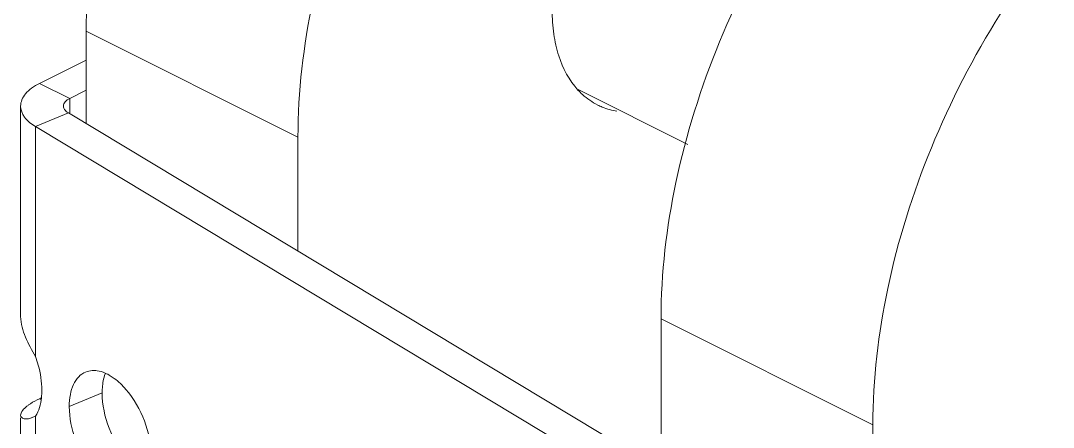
# Model space of a CAD drawing. Header units: millimetres. Extents: x 0 to 2524, y 0 to 1785.
# Drawn here: x 1789.22 to 1808.53, y 937.97 to 945.57 of the extents above; entities that cross this region are included whole.
import ezdxf

# ---------------------------------------------------------------- set-up
doc = ezdxf.new("R2010")
doc.units = ezdxf.units.MM
doc.header["$LTSCALE"] = 0.1
doc.layers.get('0').update_dxf_attribs({"lineweight": 13})
doc.layers.add('标注', color=251, linetype='Continuous', lineweight=9)

msp = doc.modelspace()

# ---------------------------------------------------------------- linework, layer by layer
for p, q in [((1790.446, 943.643), (1790.446, 945.369)), ((1794.406, 943.389), (1790.446, 945.369)), ((1789.573, 944.396), (1790.446, 944.832)), ((1790.138, 944.113), (1789.573, 944.396)), ((1790.138, 944.113), (1790.446, 944.267)), ((1801.695, 943.256), (1799.647, 944.28)), ((1790.138, 944.113), (1790.138, 943.843)), ((1789.221, 940.038), (1789.221, 943.971)), ((1790.114, 943.843), (1789.498, 943.588)), ((1808.294, 932.909), (1790.114, 943.843)), ((1789.498, 943.588), (1789.498, 939.292)), ((1807.679, 932.653), (1789.498, 943.588)), ((1794.406, 943.389), (1794.406, 941.262)), ((1801.194, 937.179), (1801.194, 939.995)), ((1805.154, 938.015), (1801.194, 939.995)), ((1805.154, 934.797), (1805.154, 938.015))]:
    msp.add_line(p, q)
for points, knots in [([(1801.989, 957.849), (1801.731, 957.978), (1801.174, 958.18), (1800.272, 958.29), (1799.32, 958.21), (1797.963, 957.844), (1796.249, 956.905), (1794.378, 955.22), (1792.747, 953.063), (1791.475, 950.594), (1790.657, 947.998), (1790.446, 946.224), (1790.446, 945.369)], [0, 0, 0, 0, 0.044775, 0.090975, 0.139791, 0.192059, 0.308038, 0.438782, 0.579979, 0.725236, 0.867427, 1, 1, 1, 1]), ([(1794.406, 943.389), (1794.406, 944.244), (1794.617, 946.019), (1795.435, 948.614), (1796.706, 951.083), (1798.338, 953.24), (1800.208, 954.925), (1801.923, 955.864), (1803.28, 956.23), (1804.232, 956.31), (1805.134, 956.2), (1805.691, 955.998), (1805.949, 955.869)], [0, 0, 0, 0, 0.132573, 0.274764, 0.420021, 0.561218, 0.691962, 0.807941, 0.860209, 0.909025, 0.955225, 1, 1, 1, 1]), ([(1812.737, 952.475), (1812.479, 952.604), (1811.922, 952.806), (1811.02, 952.916), (1810.068, 952.836), (1808.711, 952.47), (1806.997, 951.531), (1805.126, 949.846), (1803.495, 947.689), (1802.223, 945.22), (1801.405, 942.624), (1801.194, 940.85), (1801.194, 939.995)], [0, 0, 0, 0, 0.044775, 0.090975, 0.139791, 0.192059, 0.308038, 0.438782, 0.579979, 0.725236, 0.867427, 1, 1, 1, 1]), ([(1816.697, 950.495), (1816.439, 950.624), (1815.882, 950.826), (1814.98, 950.936), (1814.028, 950.856), (1812.671, 950.49), (1810.956, 949.551), (1809.086, 947.866), (1807.454, 945.709), (1806.183, 943.24), (1805.365, 940.645), (1805.154, 938.87), (1805.154, 938.015)], [0, 0, 0, 0, 0.044775, 0.090975, 0.139791, 0.192059, 0.308038, 0.438782, 0.579979, 0.725236, 0.867427, 1, 1, 1, 1]), ([(1799.158, 945.765), (1799.158, 945.615), (1799.177, 945.326), (1799.291, 944.804), (1799.476, 944.451), (1799.641, 944.271)], [0, 0, 0, 0, 0.281083, 0.541691, 1, 1, 1, 1]), ([(1789.573, 944.396), (1789.521, 944.37), (1789.427, 944.314), (1789.312, 944.21), (1789.239, 944.095), (1789.221, 944.011), (1789.221, 943.971)], [0, 0, 0, 0, 0.302033, 0.565547, 0.793537, 1, 1, 1, 1]), ([(1799.641, 944.271), (1799.668, 944.242), (1799.778, 944.133), (1799.907, 944.043), (1800.01, 943.991)], [0, 0, 0, 0, 0.255015, 1, 1, 1, 1]), ([(1790.138, 944.113), (1790.106, 944.097), (1790.051, 944.061), (1790.021, 943.999), (1790.021, 943.971)], [0, 0, 0, 0, 0.567478, 1, 1, 1, 1]), ([(1800.01, 943.991), (1800.038, 943.977), (1800.153, 943.925), (1800.277, 943.891), (1800.37, 943.875)], [0, 0, 0, 0, 0.248116, 1, 1, 1, 1]), ([(1789.221, 943.971), (1789.221, 943.899), (1789.287, 943.736), (1789.42, 943.635), (1789.498, 943.588)], [0, 0, 0, 0, 0.441716, 1, 1, 1, 1]), ([(1790.029, 943.931), (1790.033, 943.923), (1790.053, 943.887), (1790.086, 943.86), (1790.114, 943.843)], [0, 0, 0, 0, 0.220131, 1, 1, 1, 1]), ([(1789.221, 940.038), (1789.221, 939.907), (1789.299, 939.642), (1789.431, 939.41), (1789.498, 939.292)], [0, 0, 0, 0, 0.49019, 1, 1, 1, 1])]:
    msp.add_open_spline(points, degree=3, knots=knots)
msp.add_open_spline([(1790.021, 943.971), (1790.021, 943.958), (1790.024, 943.944), (1790.029, 943.931)], degree=3)
at = {"layer": '标注'}
for p, q in [((1790.745, 938.611), (1790.13, 938.355)), ((1789.599, 938.491), (1789.573, 938.504)), ((1789.221, 937.235), (1789.221, 938.145)), ((1789.498, 938.177), (1789.42, 938.145)), ((1789.498, 938.177), (1789.498, 937.241))]:
    msp.add_line(p, q, dxfattribs=at)
msp.add_arc((1789.188, 939.349), 0.929, 294.4488, 296.4705, dxfattribs=at)
for points, knots in [([(1789.498, 939.292), (1789.518, 939.239), (1789.583, 939.035), (1789.618, 938.82), (1789.618, 938.662)], [0, 0, 0, 0, 0.26181, 1, 1, 1, 1]), ([(1790.13, 938.355), (1790.13, 938.43), (1790.141, 938.573), (1790.198, 938.766), (1790.296, 938.917), (1790.388, 938.982), (1790.436, 939.001)], [0, 0, 0, 0, 0.300633, 0.564844, 0.793499, 1, 1, 1, 1]), ([(1790.436, 939.001), (1790.475, 939.018), (1790.532, 939.03), (1790.588, 939.031), (1790.603, 939.03)], [0, 0, 0, 0, 0.741995, 1, 1, 1, 1]), ([(1790.603, 939.03), (1790.619, 939.03), (1790.687, 939.023), (1790.752, 939.003), (1790.8, 938.982)], [0, 0, 0, 0, 0.236225, 1, 1, 1, 1]), ([(1790.745, 938.611), (1790.745, 938.643), (1790.749, 938.763), (1790.771, 938.883), (1790.8, 938.966)], [0, 0, 0, 0, 0.269025, 1, 1, 1, 1]), ([(1790.897, 938.933), (1790.922, 938.917), (1791.031, 938.844), (1791.125, 938.753), (1791.19, 938.677)], [0, 0, 0, 0, 0.231736, 1, 1, 1, 1]), ([(1789.618, 938.662), (1789.618, 938.615), (1789.61, 938.448), (1789.564, 938.278), (1789.498, 938.177)], [0, 0, 0, 0, 0.282087, 1, 1, 1, 1]), ([(1791.218, 937.366), (1791.07, 937.538), (1790.844, 937.938), (1790.745, 938.388), (1790.745, 938.611)], [0, 0, 0, 0, 0.505546, 1, 1, 1, 1]), ([(1791.19, 938.677), (1791.339, 938.504), (1791.564, 938.104), (1791.664, 937.655), (1791.664, 937.432)], [0, 0, 0, 0, 0.505546, 1, 1, 1, 1]), ([(1789.359, 938.379), (1789.374, 938.39), (1789.442, 938.437), (1789.515, 938.476), (1789.573, 938.504)], [0, 0, 0, 0, 0.220086, 1, 1, 1, 1]), ([(1789.221, 938.198), (1789.221, 938.222), (1789.247, 938.279), (1789.289, 938.321), (1789.316, 938.345)], [0, 0, 0, 0, 0.395219, 1, 1, 1, 1]), ([(1789.299, 938.128), (1789.279, 938.13), (1789.239, 938.142), (1789.221, 938.181), (1789.221, 938.198)], [0, 0, 0, 0, 0.539356, 1, 1, 1, 1]), ([(1791.357, 936.785), (1791.3, 936.762), (1791.161, 936.744), (1790.948, 936.812), (1790.738, 936.959), (1790.541, 937.172), (1790.37, 937.437), (1790.196, 937.826), (1790.13, 938.146), (1790.13, 938.355)], [0, 0, 0, 0, 0.08419, 0.180629, 0.294901, 0.426206, 0.569756, 0.71848, 1, 1, 1, 1]), ([(1789.421, 938.143), (1789.41, 938.139), (1789.371, 938.128), (1789.329, 938.124), (1789.299, 938.128)], [0, 0, 0, 0, 0.278012, 1, 1, 1, 1])]:
    msp.add_open_spline(points, degree=3, knots=knots, dxfattribs=at)
for points in [[(1790.8, 938.982), (1790.833, 938.968), (1790.866, 938.951), (1790.897, 938.933)], [(1789.316, 938.345), (1789.33, 938.357), (1789.344, 938.368), (1789.359, 938.379)]]:
    msp.add_open_spline(points, degree=3, dxfattribs=at)

doc.saveas('drawing.dxf')
